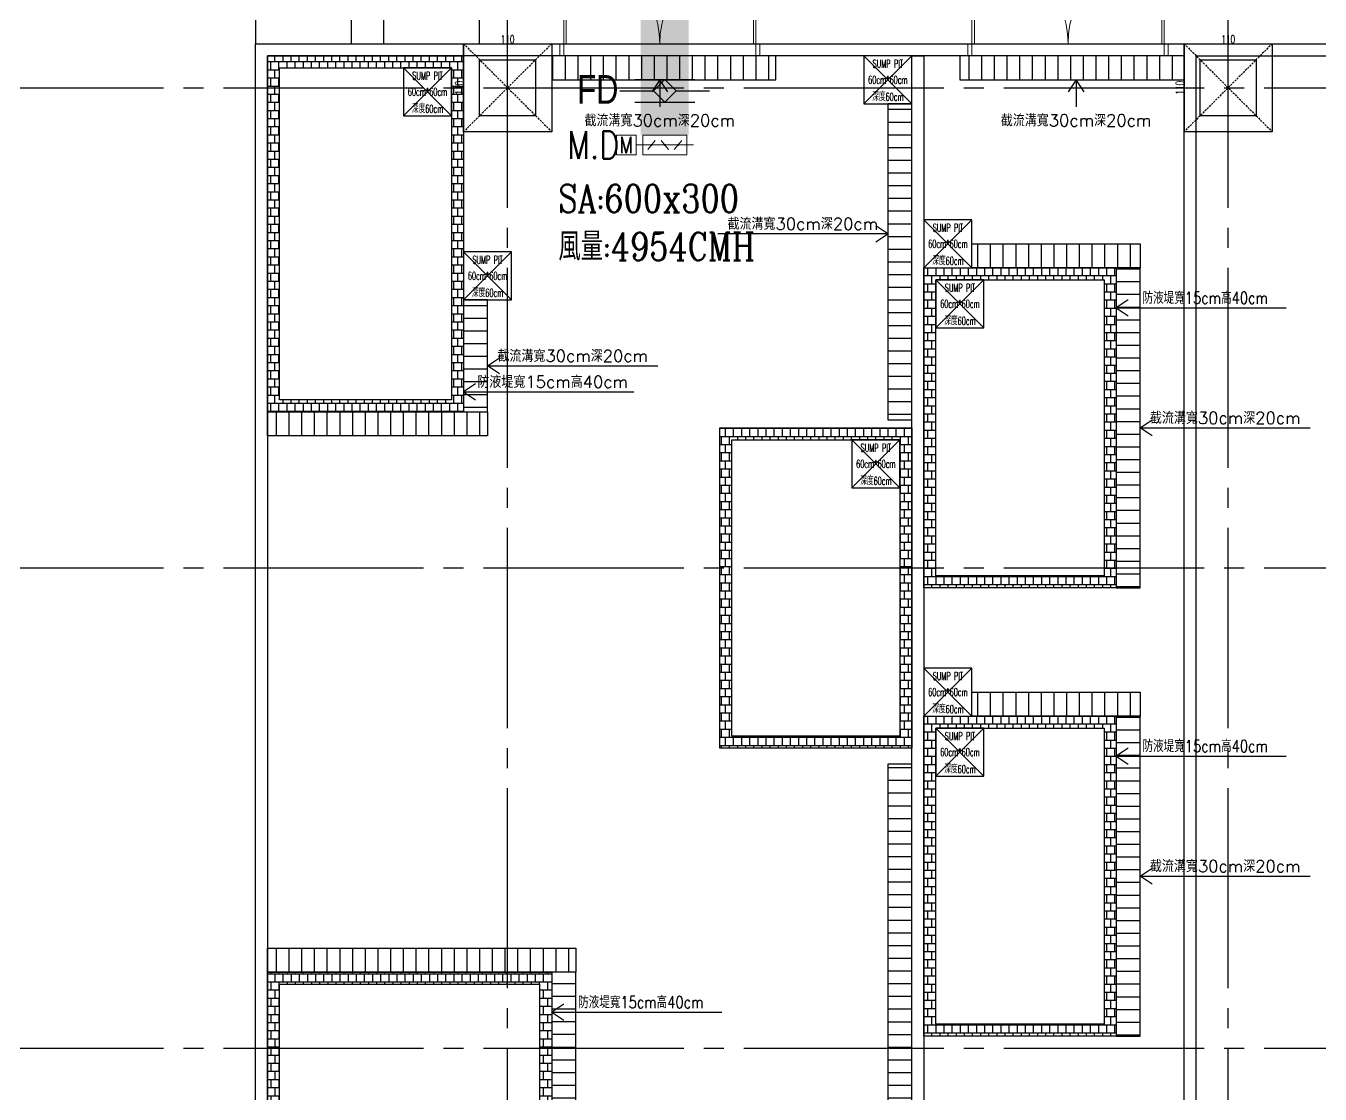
# Model space of a CAD drawing. Extents: x -18489 to 195597, y -1599 to 112111.
# Drawn here: x 8458 to 10075, y 12093 to 13427 of the extents above; entities that cross this region are included whole.
import ezdxf
from ezdxf.enums import TextEntityAlignment as Align

# ---------------------------------------------------------------- set-up
doc = ezdxf.new("R2010")
doc.units = 0
doc.header["$LTSCALE"] = 100
doc.linetypes.add('X-N-FAB-L10$0$COL-CEN-LIN', pattern=[3.25, 2.5, -0.25, 0.25, -0.25])
doc.linetypes.add('X-N-FAB-L10$0$HIDDEN', pattern=[0.375, 0.25, -0.125])
doc.layers.add('188K-SM-03-F10-MECH-EQ-Y2257103$0$0-AHU-SA', color=5, linetype='Continuous', lineweight=0)
doc.layers.add('188K-SM-03-F10-MECH-EQ-Y2257103$0$M-HVAC-CMDUCT', color=7, linetype='Continuous', lineweight=0)
for name, color, linetype in [('188K-SM-03-F10-MECH-EQ-Y2257103$0$07.AC_2(風管)$0$AC_05_風管_TXT', 2, 'Continuous'), ('188K-SM-03-F10-MECH-EQ-Y2257103$0$07.AC_2(風管)$0$AC_05_風管_風路閥件', 7, 'Continuous'), ('188K-SM-03-F10-MECH-EQ-Y2257103$0$M-DETL-03', 3, 'Continuous'), ('188K-SM-03-F10-MECH-EQ-Y2257103$0$WALL-庫板牆', 6, 'Continuous'), ('X-N-FAB-L10$0$00-Dike', 8, 'Continuous'), ('X-N-FAB-L10$0$00-PANEL', 8, 'Continuous'), ('X-N-FAB-L10$0$00-SUMP PIT', 8, 'Continuous'), ('X-N-FAB-L10$0$00-截流溝', 8, 'Continuous'), ('X-N-FAB-L10$0$00-門', 8, 'Continuous'), ('X-N-FAB-L10$0$08', 8, 'Continuous'), ('X-N-FAB-L10$0$200K新增範圍', 8, 'Continuous'), ('X-N-FAB-L10$0$A-WALL-IN', 8, 'Continuous'), ('X-N-FAB-L10$0$BEAM', 8, 'Continuous'), ('X-N-FAB-L10$0$BLOCK', 8, 'Continuous'), ('X-N-FAB-L10$0$CCL', 8, 'X-N-FAB-L10$0$COL-CEN-LIN'), ('X-N-FAB-L10$0$COL', 8, 'Continuous'), ('X-N-FAB-L10$0$COL-S', 8, 'Continuous'), ('X-N-FAB-L10$0$DOOR', 8, 'Continuous'), ('X-N-FAB-L10$0$TXT', 8, 'Continuous'), ('X-N-FAB-L10$0$TXT-C', 8, 'Continuous')]:
    doc.layers.add(name, color=color, linetype=linetype)
doc.styles.add('188K-SM-03-F10-MECH-EQ-Y2257103$0$07.AC_2(風管)$0$CHINA2', font='c2.shx', dxfattribs={"width": 0.8, "bigfont": 'china2.shx'})
doc.styles.add('188K-SM-03-F10-MECH-EQ-Y2257103$0$AA-TXT', font='simplex.shx', dxfattribs={"bigfont": 'china.shx'})
doc.styles.add('188K-SM-03-F10-MECH-EQ-Y2257103$0$STDTEXT', font='complex.shx', dxfattribs={"bigfont": 'chineset.shx'})
doc.styles.add('X-N-FAB-L10$0$CHINA', font='simplex.shx', dxfattribs={"width": 0.75, "bigfont": 'chineset.shx'})
doc.styles.add('X-N-FAB-L10$0$DIM', font='simplex.shx', dxfattribs={"width": 0.67, "bigfont": 'chineset.shx'})
doc.styles.add('X-N-FAB-L10$0$STANDARD', font='SIMPLEX', dxfattribs={"bigfont": 'BIGFONT'})
doc.dimstyles.new('X-N-FAB-L10$0$JJP_005_defpoint', dxfattribs={"dimtxt": 20, "dimasz": 0.5, "dimexe": 0.5, "dimexo": 0.5, "dimgap": 0.5, "dimtad": 1, "dimdsep": 46, "dimtxsty": 'X-N-FAB-L10$0$DIM', "dimblk": 'X-N-FAB-L10$0$_None', "dimcen": 10, "dimclrd": 256, "dimclre": 256, "dimclrt": 256, "dimadec": 0, "dimazin": 0, "dimtfac": 1, "dimtix": 1, "dimtmove": 2, "dimatfit": 3, "dimldrblk": 'X-N-FAB-L10$0$_None', "dimfxl": 0.5, "dimtolj": 1, "dimtzin": 0, "dimarcsym": 0})

# ---------------------------------------------------------------- blocks, each defined once
blk = doc.blocks.new('188K-SM-03-F10-MECH-EQ-Y2257103$0$A$Cba7f5b46')
at = {"layer": '188K-SM-03-F10-MECH-EQ-Y2257103$0$M-HVAC-CMDUCT', "color": 3}
for p, q in [((-2.6, 0.05), (2.6, 0.05)), ((-2.6, 0.05), (-2.6, -0.85)), ((2, 0.95), (-2, 0.95)), ((-2, 0.95), (-2, -0.85)), ((-0.86, 0.45), (-1.54, -0.35)), ((0.34, -0.35), (-0.34, 0.45)), ((1.54, 0.45), (0.86, -0.35)), ((2, -0.85), (2, 0.95)), ((-2, -0.85), (2, -0.85))]:
    blk.add_line(p, q, dxfattribs=at)
blk.add_lwpolyline([(-4.4, 0.95), (-2.6, 0.95), (-2.6, -0.85), (-4.4, -0.85)], close=True, dxfattribs=at)
for points in [[(-1.2, 0.1, 1), (-1.2, 0, 1)], [(0, 0.1, 1), (0, 0, 1)], [(1.2, 0.1, 1), (1.2, 0, 1)]]:
    blk.add_lwpolyline(points, format="xyb", close=True, dxfattribs=at)
at = {"layer": '188K-SM-03-F10-MECH-EQ-Y2257103$0$M-HVAC-CMDUCT', "color": 3, "style": '188K-SM-03-F10-MECH-EQ-Y2257103$0$AA-TXT', "width": 0.8}
for s, height, p in [('M.D', 2.5, (-6.5, 0.05)), ('M', 1.5, (-3.5, 0.05))]:
    blk.add_text(s, height=height, dxfattribs=at).set_placement(p, align=Align.MIDDLE_CENTER)
blk = doc.blocks.new('188K-SM-03-F10-MECH-EQ-Y2257103$0$07.AC_2(風管)$0$AC_FD_防火風門')
at = {"color": 2}
for p, q in [((0, 75.4), (0, 18.9)), ((-18.9, 50.3), (-18.9, -50.3)), ((18.9, 50.3), (18.9, -50.3)), ((0, 18.9), (-18.9, 0)), ((18.9, 0), (0, 18.9)), ((-18.9, 0), (0, -18.9)), ((0, -18.9), (18.9, 0)), ((0, -18.9), (0, -75.4))]:
    blk.add_line(p, q, dxfattribs=at)
blk.add_solid([(0, 18.9), (-18.9, 0), (18.9, 0), (0, -18.9)], dxfattribs=at)
blk = doc.blocks.new('188K-SM-03-F10-MECH-EQ-Y2257103')
at = {"layer": '188K-SM-03-F10-MECH-EQ-Y2257103$0$0-AHU-SA', "const_width": 60}
blk.add_lwpolyline([(9256.3, 13706), (9256.3, 13290.9)], dxfattribs=at)
at = {"layer": '188K-SM-03-F10-MECH-EQ-Y2257103$0$07.AC_2(風管)$0$AC_05_風管_風路閥件', "xscale": 0.7426000859316879, "yscale": 0.7426000859316879, "zscale": 0.7426000859316879, "rotation": 90}
blk.add_blockref('188K-SM-03-F10-MECH-EQ-Y2257103$0$07.AC_2(風管)$0$AC_FD_防火風門', (9256.3, 13346.2), dxfattribs=at)
at = {"layer": '188K-SM-03-F10-MECH-EQ-Y2257103$0$WALL-庫板牆', "xscale": 13.75, "yscale": 13.75, "zscale": 13.75}
blk.add_blockref('188K-SM-03-F10-MECH-EQ-Y2257103$0$A$Cba7f5b46', (9256.3, 13277.8), dxfattribs=at)
at = {"layer": '188K-SM-03-F10-MECH-EQ-Y2257103$0$07.AC_2(風管)$0$AC_05_風管_TXT', "style": '188K-SM-03-F10-MECH-EQ-Y2257103$0$07.AC_2(風管)$0$CHINA2', "width": 0.8}
blk.add_text('FD', height=36, dxfattribs=at).set_placement((9147, 13347.9, 0), align=Align.MIDDLE_LEFT)
at = {"layer": '188K-SM-03-F10-MECH-EQ-Y2257103$0$M-DETL-03', "color": 1, "style": '188K-SM-03-F10-MECH-EQ-Y2257103$0$STDTEXT', "width": 0.8}
for s, p in [('SA:600x300', (9123.3, 13194.2)), ('風量:4954CMH', (9123.3, 13134.2))]:
    blk.add_text(s, height=35, dxfattribs=at).set_placement(p)
blk = doc.blocks.new('*D2397')
at = {"layer": 'DefPoints', "lineweight": -2, "transparency": 16777216}
blk.add_line((0, 0), (110, 0), dxfattribs=at)
at = {"layer": 'DefPoints', "color": 0, "transparency": 16777216}
for p in [(0, 0), (110, 0), (110, 0)]:
    blk.add_point(p, dxfattribs=at)
at = {"layer": 'DefPoints', "transparency": 16777216, "insert": (55, 5.5), "char_height": 10, "attachment_point": 5, "style": 'X-N-FAB-L10$0$DIM'}
blk.add_mtext('\\A1;110', dxfattribs=at)
blk = doc.blocks.new('X-N-FAB-L10$0$_None')
blk = doc.blocks.new('*D2398')
at = {"layer": 'DefPoints', "lineweight": -2, "transparency": 16777216}
blk.add_line((0, 0), (0, -110), dxfattribs=at)
at = {"layer": 'DefPoints', "color": 0, "transparency": 16777216}
for p in [(0, 0), (0, -110), (0, -110)]:
    blk.add_point(p, dxfattribs=at)
at = {"layer": 'DefPoints', "transparency": 16777216, "insert": (-5.5, -55), "char_height": 10, "attachment_point": 5, "rotation": 90, "style": 'X-N-FAB-L10$0$DIM'}
blk.add_mtext('\\A1;110', dxfattribs=at)
blk = doc.blocks.new('X-N-FAB-L10$0$A$Cf42b12f3')
at = {"layer": 'X-N-FAB-L10$0$DOOR', "lineweight": 0}
for p, q in [((0, 120), (0, 135)), ((0, 135), (5, 135)), ((5, 135), (5, 120)), ((250, 135), (245, 135)), ((245, 135), (245, 120)), ((250, 120), (250, 135)), ((5, 120), (0, 120)), ((5, 0), (5, 120)), ((5, 120), (8, 120)), ((8, 120), (8, 0)), ((242, 120), (242, 0)), ((245, 120), (242, 120)), ((245, 0), (245, 120)), ((245, 120), (250, 120)), ((8, 0), (5, 0)), ((242, 0), (245, 0))]:
    blk.add_line(p, q, dxfattribs=at)
for centre, start, end in [((5, 120), 270, 0), ((245, 120), 180, 270)]:
    blk.add_arc(centre, 120, start, end, dxfattribs=at)
blk = doc.blocks.new('X-N-FAB-L10$0$SUMP PIT')
at = {"layer": 'X-N-FAB-L10$0$08'}
for p, q in [((-30, 30), (30, -30)), ((-30, -30), (30, 30))]:
    blk.add_line(p, q, dxfattribs=at)
blk.add_lwpolyline([(-30, -30), (30, -30), (30, 30), (-30, 30)], close=True, dxfattribs=at)
at = {"layer": 'X-N-FAB-L10$0$TXT-C', "style": 'X-N-FAB-L10$0$STANDARD', "width": 0.6}
for s, p in [('SUMP PIT', (0, 20)), ('60cm*60cm', (0, 0)), ('深度60cm', (0, -20))]:
    blk.add_text(s, height=10, dxfattribs=at).set_placement(p, align=Align.MIDDLE)
blk = doc.blocks.new('X-N-FAB-L10$0$A$C1988aaf9')
at = {"layer": 'X-N-FAB-L10$0$00-Dike'}
h = blk.add_hatch(dxfattribs=at)
h.set_pattern_fill('AR-B88', color=256, scale=0.05)
h.set_pattern_definition([(0, (-3300.801, -11550), (2e-15, 10.16), []), (90, (-3300.8013, -11550), (-5.08, 10.16), [10.16, -10.16])])
h.paths.add_polyline_path([(5100, 1840), (5345, 1840), (5345, 1395), (5100, 1395)])
h.paths.add_polyline_path([(5115, 1825), (5330, 1825), (5330, 1410), (5115, 1410)], flags=16)
h = blk.add_hatch(dxfattribs=at)
h.set_pattern_fill('AR-B88', color=256, scale=0.05)
h.set_pattern_definition([(0, (-3430, -10476.2), (0, 10.16), []), (90, (-3430, -10476.2), (-5.08, 10.16), [10.16, -10.16])])
h.paths.add_polyline_path([(5920, 1575), (6160, 1575), (6160, 1175), (5920, 1175)])
h.paths.add_polyline_path([(5935, 1560), (6145, 1560), (6145, 1190), (5935, 1190)], flags=16)
h = blk.add_hatch(dxfattribs=at)
h.set_pattern_fill('AR-B88', color=256, scale=0.05, angle=180)
h.set_pattern_definition([(180, (15255, 13026.2), (-4e-15, -10.16), []), (270, (15255, 13026.2), (5.08, -10.16), [10.16, -10.16])])
h.paths.add_polyline_path([(5905, 975), (5665, 975), (5665, 1375), (5905, 1375)])
h.paths.add_polyline_path([(5890, 990), (5680, 990), (5680, 1360), (5890, 1360)], flags=16)
h = blk.add_hatch(dxfattribs=at)
h.set_pattern_fill('AR-B88', color=256, scale=0.05)
h.set_pattern_definition([(0, (-3430, -11036.2), (0, 10.16), []), (90, (-3430, -11036.2), (-5.08, 10.16), [10.16, -10.16])])
h.paths.add_polyline_path([(5920, 1015), (6160, 1015), (6160, 615), (5920, 615)])
h.paths.add_polyline_path([(5935, 1000), (6145, 1000), (6145, 630), (5935, 630)], flags=16)
h = blk.add_hatch(dxfattribs=at)
h.set_pattern_fill('AR-B88', color=256, scale=0.05)
h.set_pattern_definition([(360, (-2955, -11765), (2e-15, 10.16), []), (90, (-2955, -11765), (-5.08, 10.16), [10.16, -10.16])])
h.paths.add_polyline_path([(5100, 695), (5455, 695), (5455, 55), (5100, 55)])
h.paths.add_polyline_path([(5115, 680), (5440, 680), (5440, 70), (5115, 70)], flags=16)
at = {"layer": 'X-N-FAB-L10$0$00-截流溝'}
h = blk.add_hatch(dxfattribs=at)
h.set_pattern_fill('ANSI31', color=256, scale=5, angle=45)
h.set_pattern_definition([(90, (-9187.5, -11015), (-15.875, 3e-15), [])])
h.paths.add_polyline_path([(5455, 1810), (5735, 1810), (5735, 1840), (5455, 1840)])
h = blk.add_hatch(dxfattribs=at)
h.set_pattern_fill('ANSI31', color=256, scale=5, angle=45)
h.set_pattern_definition([(90, (-8667.5, -11015), (-15.875, 3e-15), [])])
h.paths.add_polyline_path([(5965, 1810), (6245, 1810), (6245, 1840), (5965, 1840)])
h = blk.add_hatch(dxfattribs=at)
h.set_pattern_fill('ANSI31', color=256, scale=5, angle=-45)
h.set_pattern_definition([(360, (-6950, 14799.39), (6e-15, 15.875), [])])
h.paths.add_polyline_path([(5875, 1780), (5875, 1385), (5905, 1385), (5905, 1780)])
h = blk.add_hatch(dxfattribs=at)
h.set_pattern_fill('ANSI31', color=256, scale=5, angle=45)
h.set_pattern_definition([(90, (-9672.5, -11250), (-15.875, 3e-15), [])])
h.paths.add_polyline_path([(6190, 1575), (5980, 1575), (5980, 1605), (6190, 1605)])
h = blk.add_hatch(dxfattribs=at)
h.set_pattern_fill('ANSI31', color=256, scale=5, angle=-45)
h.set_pattern_definition([(360, (-6665, 14679.39), (6e-15, 15.875), [])])
h.paths.add_polyline_path([(6160, 1575), (6160, 1175), (6190, 1175), (6190, 1575)])
h = blk.add_hatch(dxfattribs=at)
h.set_pattern_fill('ANSI31', color=256, scale=5, angle=-45)
h.set_pattern_definition([(360, (-7480, 14554.39), (6e-15, 15.875), [])])
h.paths.add_polyline_path([(5345, 1535), (5345, 1395), (5375, 1395), (5375, 1535)])
h = blk.add_hatch(dxfattribs=at)
h.set_pattern_fill('ANSI31', color=256, scale=5, angle=45)
h.set_pattern_definition([(90, (-10437.5, -11460), (-15.875, 3e-15), [])])
h.paths.add_polyline_path([(5375, 1365), (5100, 1365), (5100, 1395), (5375, 1395)])
h = blk.add_hatch(dxfattribs=at)
h.set_pattern_fill('ANSI31', color=256, scale=5, angle=45)
h.set_pattern_definition([(90, (-9672.5, -11810), (-15.875, 3e-15), [])])
h.paths.add_polyline_path([(6190, 1015), (5980, 1015), (5980, 1045), (6190, 1045)])
h = blk.add_hatch(dxfattribs=at)
h.set_pattern_fill('ANSI31', color=256, scale=5, angle=-45)
h.set_pattern_definition([(360, (-6665, 14119.39), (6e-15, 15.875), [])])
h.paths.add_polyline_path([(6160, 1015), (6160, 615), (6190, 615), (6190, 1015)])
h = blk.add_hatch(dxfattribs=at)
h.set_pattern_fill('ANSI31', color=256, scale=5, angle=-45)
h.set_pattern_definition([(360, (-6950, 13929.39), (6e-15, 15.875), [])])
h.paths.add_polyline_path([(5875, 955), (5875, 425), (5905, 425), (5905, 955)])
h = blk.add_hatch(dxfattribs=at)
h.set_pattern_fill('ANSI31', color=256, scale=5, angle=45)
h.set_pattern_definition([(90, (-10437.5, -12130), (-15.875, 3e-15), [])])
h.paths.add_polyline_path([(5485, 695), (5100, 695), (5100, 725), (5485, 725)])
h = blk.add_hatch(dxfattribs=at)
h.set_pattern_fill('ANSI31', color=256, scale=5, angle=-45)
h.set_pattern_definition([(360, (-7370, 13564.39), (6e-15, 15.875), [])])
h.paths.add_polyline_path([(5455, 695), (5455, 60), (5485, 60), (5485, 695)])
at = {"layer": 'X-N-FAB-L10$0$00-Dike'}
for points in [[(5100, 1840), (5345, 1840), (5345, 1395), (5100, 1395)], [(5115, 1825), (5330, 1825), (5330, 1410), (5115, 1410)], [(5920, 1575), (6160, 1575), (6160, 1175), (5920, 1175)], [(5935, 1560), (6145, 1560), (6145, 1190), (5935, 1190)], [(5905, 975), (5665, 975), (5665, 1375), (5905, 1375)], [(5890, 990), (5680, 990), (5680, 1360), (5890, 1360)], [(5920, 1015), (6160, 1015), (6160, 615), (5920, 615)], [(5935, 1000), (6145, 1000), (6145, 630), (5935, 630)], [(5100, 695), (5455, 695), (5455, 55), (5100, 55)], [(5115, 680), (5440, 680), (5440, 70), (5115, 70)]]:
    blk.add_lwpolyline(points, close=True, dxfattribs=at)
for points in [[(6175, 1535), (6160, 1525), (6175, 1515)], [(6160, 1525), (6372.6, 1525)], [(5360, 1430), (5345, 1420), (5360, 1410)], [(6175, 975), (6160, 965), (6175, 955)], [(6160, 965), (6372.6, 965)], [(5470, 655), (5455, 645), (5470, 635)], [(5455, 645), (5667.6, 645)]]:
    blk.add_lwpolyline(points, dxfattribs=at)
at = {"layer": 'X-N-FAB-L10$0$00-PANEL'}
for points in [[(5085, 1855), (5205, 1855), (5205, 1935), (5085, 1935)], [(5245, 1855), (5365, 1855), (5365, 1935), (5245, 1935)]]:
    blk.add_lwpolyline(points, close=True, dxfattribs=at)
at = {"layer": 'X-N-FAB-L10$0$00-截流溝'}
for points in [[(5455, 1810), (5735, 1810), (5735, 1840), (5455, 1840)], [(5965, 1810), (6245, 1810), (6245, 1840), (5965, 1840)], [(5875, 1780), (5875, 1385), (5905, 1385), (5905, 1780)], [(6190, 1575), (5980, 1575), (5980, 1605), (6190, 1605)], [(6160, 1575), (6160, 1175), (6190, 1175), (6190, 1575)], [(5345, 1535), (5345, 1395), (5375, 1395), (5375, 1535)], [(5375, 1365), (5100, 1365), (5100, 1395), (5375, 1395)], [(6190, 1015), (5980, 1015), (5980, 1045), (6190, 1045)], [(6160, 1015), (6160, 615), (6190, 615), (6190, 1015)], [(5875, 955), (5875, 425), (5905, 425), (5905, 955)], [(5485, 695), (5100, 695), (5100, 725), (5485, 725)], [(5455, 695), (5455, 60), (5485, 60), (5485, 695)]]:
    blk.add_lwpolyline(points, close=True, dxfattribs=at)
for points in [[(5600, 1795), (5590, 1810), (5580, 1795)], [(5590, 1810), (5590, 1776.2)], [(6120, 1795), (6110, 1810), (6100, 1795)], [(6110, 1810), (6110, 1776.2)]]:
    blk.add_lwpolyline(points, dxfattribs=at)
at = {"layer": 'X-N-FAB-L10$0$00-門', "lineweight": 0}
for p, q in [((5465, 1840), (5470, 1840)), ((5715, 1840), (5710, 1840)), ((5985, 1840), (5990, 1840)), ((6235, 1840), (6230, 1840))]:
    blk.add_line(p, q, dxfattribs=at)
at = {"layer": 'X-N-FAB-L10$0$A-WALL-IN'}
blk.add_lwpolyline([(5905, 1840), (5920, 1840), (5920, -5), (5905, -5)], close=True, dxfattribs=at)
at = {"layer": 'X-N-FAB-L10$0$TXT'}
for points in [[(5875, 1617.5), (5662.4, 1617.5)], [(5860, 1607.5), (5875, 1617.5), (5860, 1627.5)], [(5390, 1442.5), (5375, 1452.5), (5390, 1462.5)], [(5375, 1452.5), (5587.6, 1452.5)], [(5345, 1420), (5557.6, 1420)], [(6205, 1365), (6190, 1375), (6205, 1385)], [(6190, 1375), (6402.6, 1375)], [(6205, 805), (6190, 815), (6205, 825)], [(6190, 815), (6402.6, 815)]]:
    blk.add_lwpolyline(points, dxfattribs=at)
at = {"layer": 'X-N-FAB-L10$0$00-SUMP PIT'}
for p in [(5875, 1810), (5300, 1795), (5950, 1605), (5375, 1565), (5965, 1530), (5860, 1330), (5950, 1045), (5965, 970)]:
    blk.add_blockref('X-N-FAB-L10$0$SUMP PIT', p, dxfattribs=at)
at = {"layer": 'X-N-FAB-L10$0$00-Dike', "style": 'X-N-FAB-L10$0$STANDARD', "width": 0.8}
for p in [(6271.3, 1530), (6271.3, 970), (5566.3, 650)]:
    blk.add_text('防液堤寬15cm高40cm', height=15, dxfattribs=at).set_placement(p, align=Align.CENTER)
at = {"layer": 'X-N-FAB-L10$0$TXT', "style": 'X-N-FAB-L10$0$CHINA'}
for p in [(5590, 1760), (6110, 1760)]:
    blk.add_text('截流溝寬30cm深20cm', height=15, dxfattribs=at).set_placement(p, align=Align.MIDDLE)
for s, p in [('截流溝寬30cm深20cm', (5768.7, 1622.5)), ('截流溝寬30cm深20cm', (5481.3, 1457.5)), ('防液堤寬15cm高40cm', (5456.3, 1425)), ('截流溝寬30cm深20cm', (6296.3, 1380)), ('截流溝寬30cm深20cm', (6296.3, 820))]:
    blk.add_text(s, height=15, dxfattribs=at).set_placement(p, align=Align.CENTER)
blk = doc.blocks.new('X-N-FAB-L10$0$A$C969652c4')
at = {"layer": 'X-N-FAB-L10$0$A-WALL-IN'}
for points in [[(6840, 211), (6840, 2030), (10440, 2030)], [(8000, 170), (8000, 2015), (6855, 2015), (6855, 170)], [(8015, 175), (8015, 2015), (10145, 2015), (10145, 175)], [(8015, 175), (8015, 2015), (10145, 2015), (10145, 175)]]:
    blk.add_lwpolyline(points, dxfattribs=at)
at = {"layer": 'X-N-FAB-L10$0$200K新增範圍'}
blk.add_blockref('X-N-FAB-L10$0$A$C1988aaf9', (1755, 175), dxfattribs=at)
at = {"layer": 'X-N-FAB-L10$0$200K新增範圍', "xscale": -1, "rotation": 180}
for p in [(7220, 2150), (7730, 2150)]:
    blk.add_blockref('X-N-FAB-L10$0$A$Cf42b12f3', p, dxfattribs=at)
blk = doc.blocks.new('*U2396')
at = {"layer": 'DefPoints', "linetype": 'X-N-FAB-L10$0$HIDDEN', "ltscale": 0.1}
for p, q in [((110, 0), (0, -110)), ((0, 0), (110, -110))]:
    blk.add_line(p, q, dxfattribs=at)
at = {"layer": 'X-N-FAB-L10$0$COL', "ltscale": 0.1}
blk.add_lwpolyline([(0, 0), (110, 0), (110, -110), (0, -110)], close=True, dxfattribs=at)
at = {"layer": 'DefPoints'}
dim = blk.add_linear_dim(base=(0, -110), p1=(0, 0), p2=(0, -110), angle=90, dimstyle='X-N-FAB-L10$0$JJP_005_defpoint', override={"dimtxt": 10}, dxfattribs=at)
dim.commit()
dim.dimension.update_dxf_attribs({"geometry": '*D2398', "text_midpoint": (-5.5, -55)})
dim = blk.add_linear_dim(base=(110, 0), p1=(0, 0), p2=(110, 0), dimstyle='X-N-FAB-L10$0$JJP_005_defpoint', override={"dimtxt": 10}, dxfattribs=at)
dim.commit()
dim.dimension.update_dxf_attribs({"geometry": '*D2397', "text_midpoint": (55, 5.5)})
blk = doc.blocks.new('X-N-FAB-L10$0$A$C467ba2ca')
at = {"layer": 'X-N-FAB-L10$0$CCL'}
for p, q in [((-17950, 0), (-17950, 9160)), ((-17050, 0), (-17050, 9160)), ((-17050, 0), (-17050, 9160)), ((-27730, 2750), (360, 2750)), ((-27730, 2150), (360, 2150)), ((-27730, 1550), (360, 1550))]:
    blk.add_line(p, q, dxfattribs=at)
at = {"layer": 'X-N-FAB-L10$0$COL-S'}
for points in [[(-17985, 2785), (-17915, 2785), (-17915, 2715), (-17985, 2715)], [(-17085, 2785), (-17015, 2785), (-17015, 2715), (-17085, 2715)]]:
    blk.add_lwpolyline(points, close=True, dxfattribs=at)
at = {"layer": 'X-N-FAB-L10$0$BEAM'}
for p in [(-18005, 2805), (-17105, 2805)]:
    blk.add_blockref('*U2396', p, dxfattribs=at)
blk = doc.blocks.new('X-N-FAB-L10')
blk.add_blockref('X-N-FAB-L10$0$A$C969652c4', (1905, 11375))
at = {"layer": 'X-N-FAB-L10$0$BLOCK'}
blk.add_blockref('X-N-FAB-L10$0$A$C467ba2ca', (27010, 10600), dxfattribs=at)

msp = doc.modelspace()

# ---------------------------------------------------------------- block references
msp.add_blockref('188K-SM-03-F10-MECH-EQ-Y2257103', (0, 0))

# ---------------------------------------------------------------- next in the draw order: block references
msp.add_blockref('X-N-FAB-L10', (0, 0))

doc.saveas('drawing.dxf')
